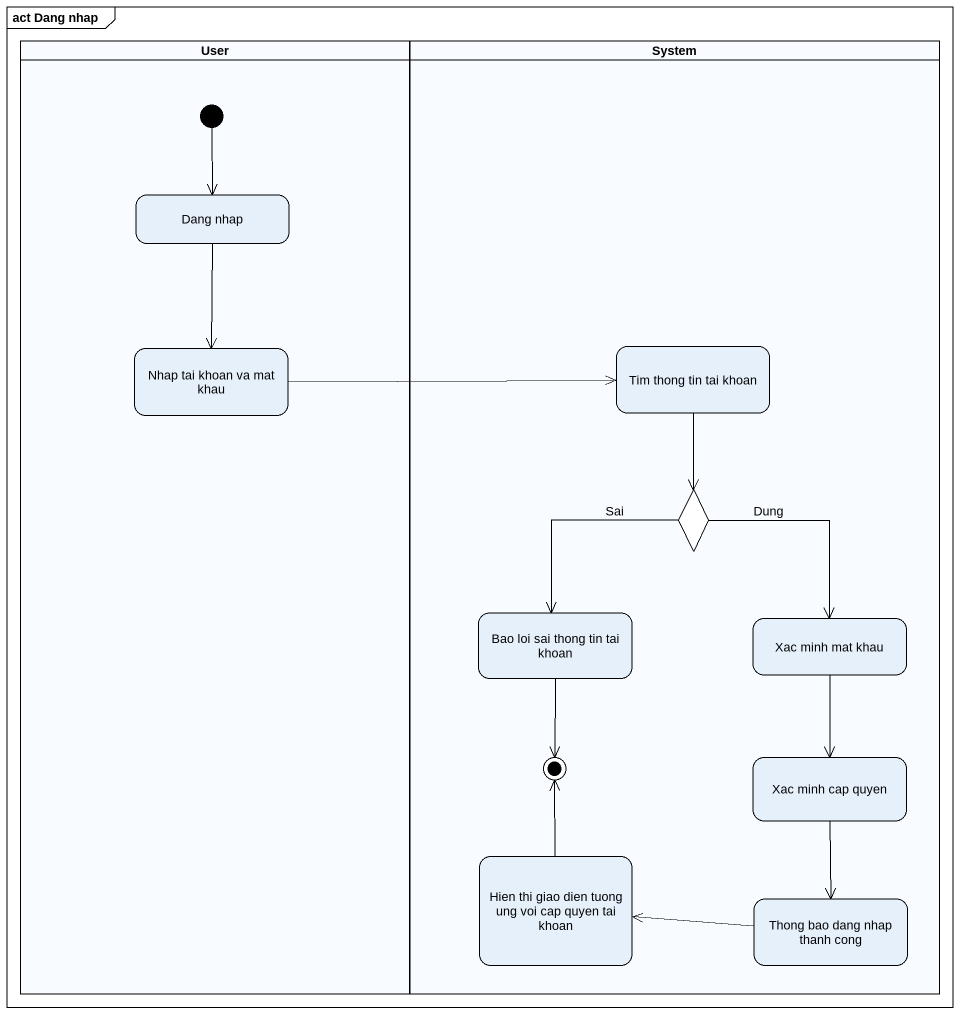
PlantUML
@startuml
mainframe act Dang nhap
hide empty description
state User <<partition>> {
  state "Dang nhap" as Dang_nhap
  state "Nhap tai khoan va mat khau" as Nhap_tai_khoan_va_mat_khau
  [*] --> Dang_nhap
}
state System <<partition>> {
  state "Tim thong tin tai khoan" as Tim_thong_tin_tai_khoan
  state choice1 <<choice>>
  state "Bao loi sai thong tin tai khoan" as Bao_loi_sai_thong_tin_tai
  state "Xac minh mat khau" as Xac_minh_mat_khau
  state "Xac minh cap quyen" as Xac_minh_cap_quyen
  state "Hien thi giao dien tuong ung voi cap quyen tai khoan" as Hien_thi_giao_dien_tuong
  state "Thong bao dang nhap thanh cong" as Thong_bao_dang_nhap_thanh
  Bao_loi_sai_thong_tin_tai --> [*]
  Hien_thi_giao_dien_tuong -up-> [*]
}
Dang_nhap --> Nhap_tai_khoan_va_mat_khau
Nhap_tai_khoan_va_mat_khau -right-> Tim_thong_tin_tai_khoan
Tim_thong_tin_tai_khoan --> choice1
choice1 --> Bao_loi_sai_thong_tin_tai : Sai
choice1 --> Xac_minh_mat_khau : Dung
Xac_minh_mat_khau --> Xac_minh_cap_quyen
Xac_minh_cap_quyen --> Thong_bao_dang_nhap_thanh
Thong_bao_dang_nhap_thanh -left-> Hien_thi_giao_dien_tuong
@enduml
